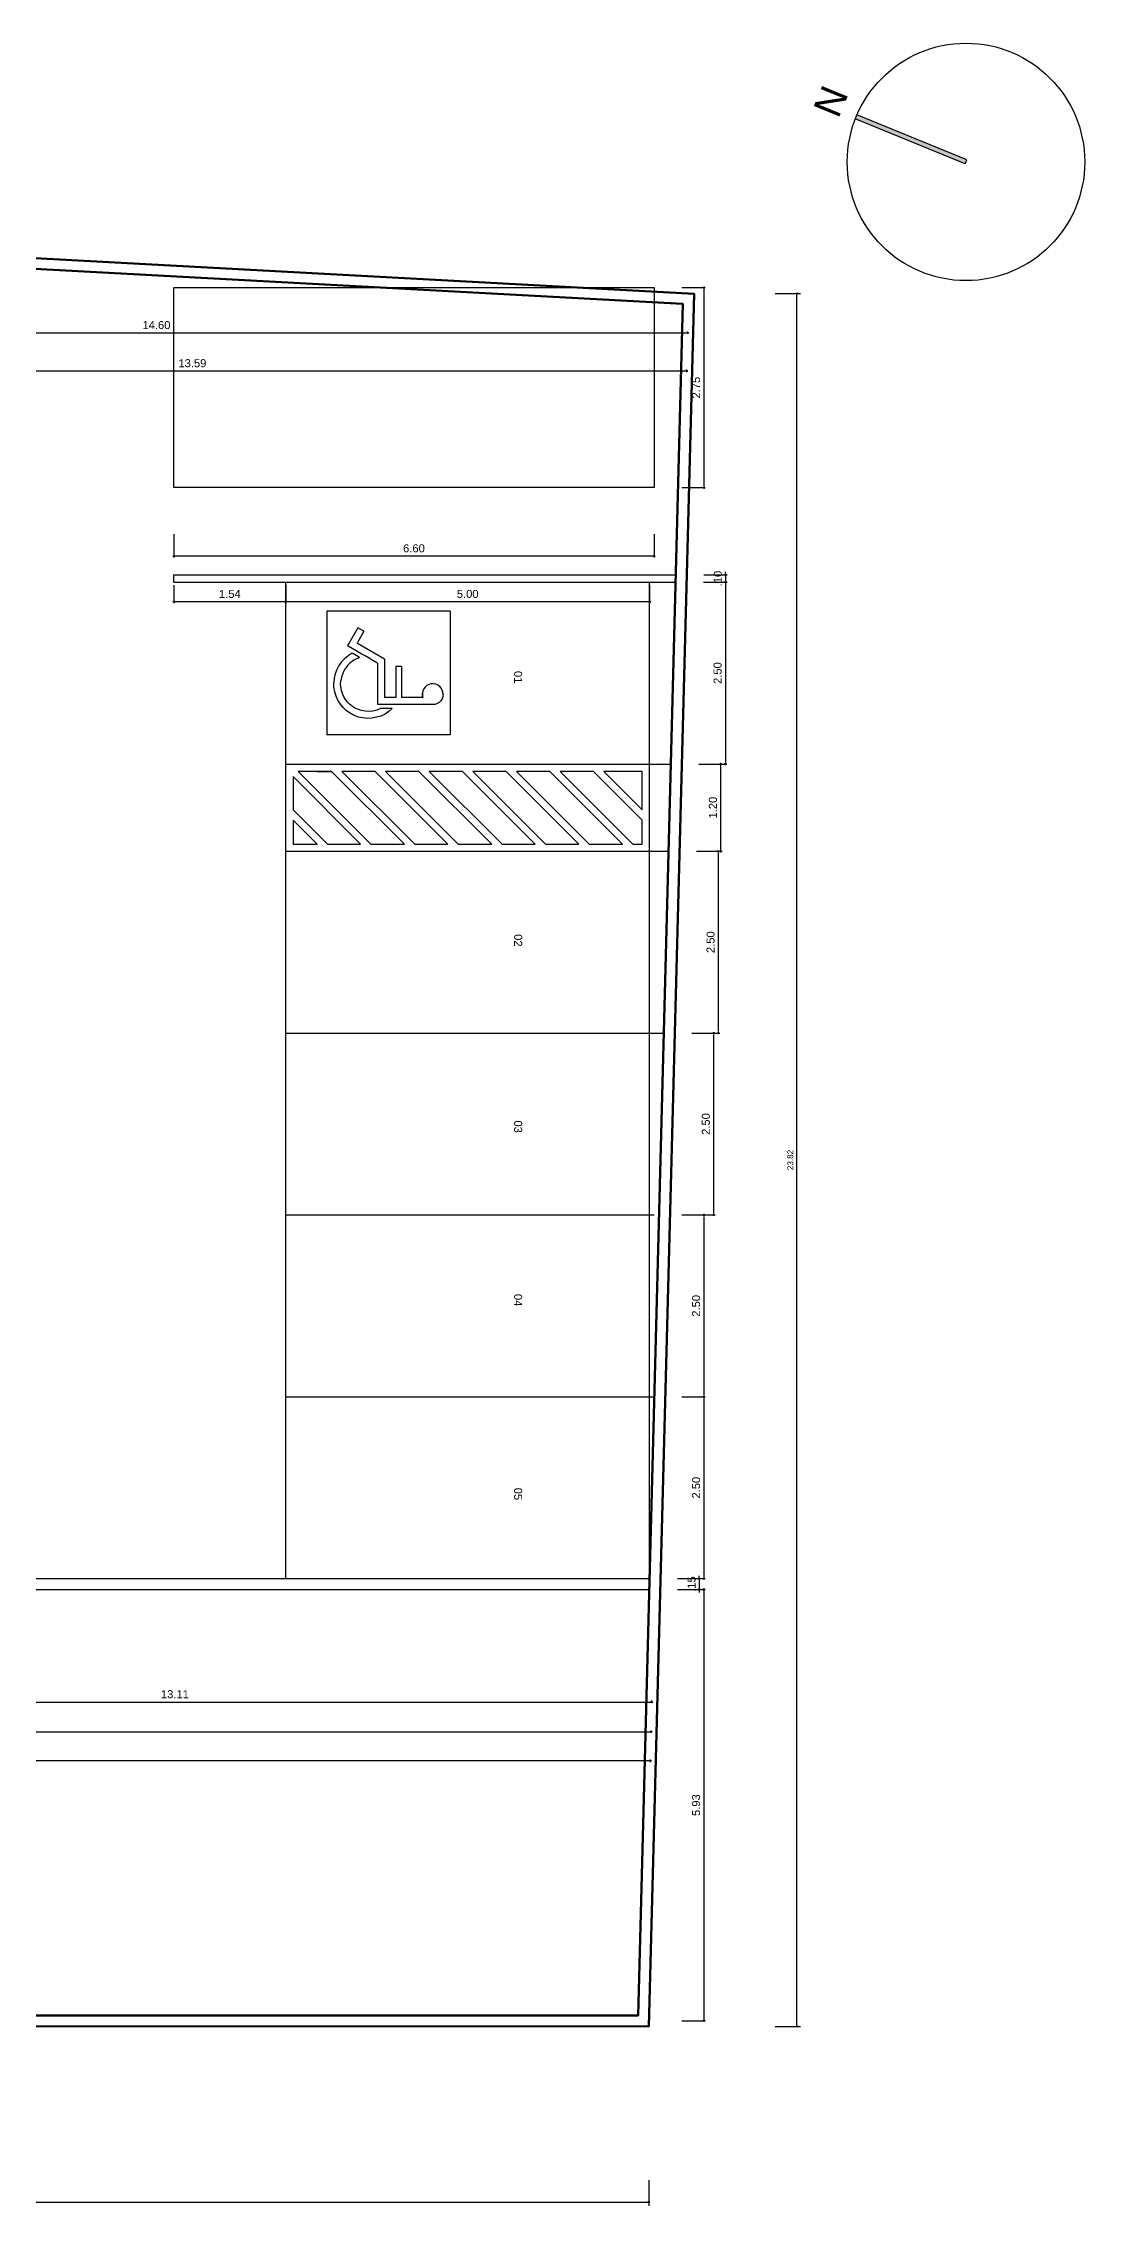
# Model space of a CAD drawing. Header units: millimetres. Extents: x 2125 to 3408, y 1171 to 1686.
# Drawn here: x 2465.96 to 2480.27, y 1468.27 to 1498 of the extents above; entities that cross this region are included whole.
import ezdxf

# ---------------------------------------------------------------- set-up
doc = ezdxf.new("R2010")
doc.units = ezdxf.units.MM
for name, color, linetype in [('at_Entity', 7, 'Continuous'), ('cotas', 7, 'Continuous'), ('LAYOUT', 7, 'Continuous'), ('PAREDE', 4, 'Continuous'), ('Paredes_Muro', 2, 'Continuous'), ('TEXTO01', 7, 'Continuous')]:
    doc.layers.add(name, color=color, linetype=linetype)
doc.styles.add('ROMANS', font='arial.ttf')
doc.styles.add('TEXTO1', font='swissko.ttf', dxfattribs={"width": 0.6, "height": 0.1})
doc.dimstyles.new('ESCALA 50', dxfattribs={"dimtxt": 0.08, "dimasz": 0.02, "dimexe": 0.05, "dimexo": 0.05, "dimgap": 0.05, "dimtad": 1, "dimlfac": -10, "dimzin": 1, "dimdsep": 46, "dimtxsty": 'ROMANS', "dimblk1": 'PPC', "dimblk2": 'PPC', "dimsah": 1, "dimcen": 0.02, "dimclrd": 7, "dimclre": 7, "dimclrt": 3, "dimadec": 0, "dimazin": 0, "dimtfac": 1, "dimtix": 1, "dimtmove": 1, "dimatfit": 3, "dimldrblk": 'PPC', "dimfxl": 0, "dimtolj": 1, "dimtzin": 12, "dimarcsym": 0})
doc.dimstyles.new('ESCALA75', dxfattribs={"dimtxt": 0.11, "dimasz": 0.02, "dimexe": 0.02, "dimexo": 0.04, "dimgap": 0.05, "dimtad": 1, "dimzin": 4, "dimdsep": 46, "dimtxsty": 'ROMANS', "dimblk1": 'PPC', "dimblk2": 'PPC', "dimsah": 1, "dimcen": 0.02, "dimclrd": 7, "dimclre": 7, "dimclrt": 3, "dimazin": 1, "dimtfac": 1, "dimtix": 1, "dimtmove": 0, "dimatfit": 3, "dimldrblk": 'PPC', "dimfxl": 0, "dimtolj": 1, "dimtzin": 12, "dimarcsym": 0})

# ---------------------------------------------------------------- blocks, each defined once
blk = doc.blocks.new('new block21')
at = {"layer": 'at_Entity', "color": 150, "true_color": 0x007fff}
for p, q in [((0, 0), (0, -0.099)), ((0, 0), (1.701, 0)), ((1.701, 0), (1.701, -0.099)), ((1.701, 0), (1.701, -0.099)), ((0, -0.099), (0, -0.102)), ((0, -0.102), (0, -0.11)), ((0, -0.11), (0, -0.125)), ((0, -0.125), (0, -0.146)), ((0, -0.146), (0, -0.171)), ((0, -0.171), (0, -0.201)), ((0, -0.201), (0, -0.233)), ((0, -0.233), (0, -0.262)), ((0, -0.262), (0, -0.294)), ((0, -0.294), (0, -0.322)), ((1.003, -0.201), (0.999, -0.233)), ((1.003, -0.201), (0.999, -0.233)), ((0.999, -0.233), (0.999, -0.262)), ((0.999, -0.233), (0.999, -0.262)), ((0.999, -0.262), (1.007, -0.294)), ((0.999, -0.262), (1.007, -0.294)), ((1.016, -0.171), (1.003, -0.201)), ((1.016, -0.171), (1.003, -0.201)), ((1.007, -0.294), (1.022, -0.322)), ((1.007, -0.294), (1.022, -0.322)), ((1.033, -0.146), (1.016, -0.171)), ((1.033, -0.146), (1.016, -0.171)), ((1.056, -0.125), (1.033, -0.146)), ((1.056, -0.125), (1.033, -0.146)), ((1.083, -0.11), (1.056, -0.125)), ((1.083, -0.11), (1.056, -0.125)), ((1.113, -0.102), (1.083, -0.11)), ((1.113, -0.102), (1.083, -0.11)), ((1.145, -0.099), (1.113, -0.102)), ((1.145, -0.099), (1.113, -0.102)), ((1.145, -0.099), (1.162, -0.102)), ((1.162, -0.102), (1.177, -0.104)), ((1.177, -0.104), (1.204, -0.114)), ((1.204, -0.114), (1.232, -0.131)), ((1.232, -0.131), (1.253, -0.154)), ((1.253, -0.154), (1.27, -0.18)), ((1.27, -0.18), (1.28, -0.209)), ((1.28, -0.209), (1.282, -0.241)), ((1.282, -0.241), (1.282, -0.798)), ((1.701, -0.099), (1.701, -0.102)), ((1.701, -0.099), (1.701, -0.102)), ((1.701, -0.102), (1.701, -0.104)), ((1.701, -0.102), (1.701, -0.104)), ((1.701, -0.104), (1.701, -0.114)), ((1.701, -0.104), (1.701, -0.114)), ((1.701, -0.114), (1.701, -0.131)), ((1.701, -0.114), (1.701, -0.131)), ((1.701, -0.131), (1.701, -0.154)), ((1.701, -0.131), (1.701, -0.154)), ((1.701, -0.154), (1.701, -0.18)), ((1.701, -0.154), (1.701, -0.18)), ((1.701, -0.18), (1.701, -0.209)), ((1.701, -0.18), (1.701, -0.209)), ((1.701, -0.209), (1.701, -0.241)), ((1.701, -0.209), (1.701, -0.241)), ((1.701, -0.241), (1.701, -0.798)), ((1.701, -0.241), (1.701, -0.798)), ((0, -0.322), (0, -0.345)), ((0, -0.345), (0, -0.364)), ((0, -0.364), (0, -0.377)), ((0, -0.377), (0, -0.383)), ((0, -0.383), (0, -0.671)), ((1.022, -0.322), (1.043, -0.345)), ((1.022, -0.322), (1.043, -0.345)), ((1.043, -0.345), (1.067, -0.364)), ((1.043, -0.345), (1.067, -0.364)), ((1.067, -0.364), (1.096, -0.377)), ((1.067, -0.364), (1.096, -0.377)), ((1.096, -0.377), (1.126, -0.383)), ((1.096, -0.377), (1.126, -0.383)), ((1.126, -0.383), (1.157, -0.383)), ((1.187, -0.383), (1.126, -0.383)), ((1.183, -0.377), (1.157, -0.383)), ((1.157, -0.383), (1.187, -0.383)), ((1.157, -0.383), (1.187, -0.383)), ((1.157, -0.383), (1.187, -0.383)), ((1.187, -0.383), (1.157, -0.383)), ((1.187, -0.383), (1.157, -0.383)), ((1.187, -0.375), (1.183, -0.377)), ((1.183, -0.377), (1.187, -0.377)), ((1.187, -0.383), (1.183, -0.377)), ((1.187, -0.383), (1.183, -0.377)), ((1.183, -0.377), (1.187, -0.377)), ((1.187, -0.377), (1.187, -0.375)), ((1.187, -0.377), (1.187, -0.375)), ((1.187, -0.377), (1.187, -0.383)), ((1.187, -0.377), (1.187, -0.383)), ((1.187, -0.383), (1.187, -0.671)), ((1.187, -0.383), (1.187, -0.671)), ((0, -0.671), (0, -0.747)), ((0, -0.747), (0, -0.906)), ((0.76, -0.671), (1.187, -0.671)), ((0.76, -0.671), (0.76, -0.747)), ((0.76, -0.671), (0.76, -0.747)), ((0.76, -0.747), (1.187, -0.747)), ((1.187, -0.747), (1.187, -0.906)), ((1.187, -0.747), (1.187, -0.906)), ((1.282, -0.798), (1.282, -0.844)), ((1.282, -0.844), (1.282, -0.961)), ((1.339, -0.798), (1.38, -0.844)), ((1.339, -0.798), (1.339, -0.844)), ((1.339, -0.798), (1.339, -0.844)), ((1.339, -0.844), (1.339, -0.961)), ((1.339, -0.844), (1.339, -0.961)), ((1.38, -0.844), (1.414, -0.897)), ((1.701, -0.798), (1.701, -0.844)), ((1.701, -0.798), (1.701, -0.844)), ((1.701, -0.844), (1.701, -0.897)), ((1.701, -0.844), (1.701, -0.897)), ((0, -0.906), (0, -1.187)), ((0, -1.187), (0, -1.27)), ((0.275, -1.187), (0.229, -1.27)), ((0.275, -1.187), (0.229, -1.27)), ((0.275, -1.187), (0.43, -1.276)), ((0.495, -1.187), (0.444, -1.276)), ((0.495, -1.187), (0.444, -1.276)), ((0.658, -0.906), (0.495, -1.187)), ((0.658, -0.906), (0.495, -1.187)), ((0.614, -1.172), (0.584, -1.225)), ((0.645, -1.117), (0.614, -1.172)), ((0.677, -1.064), (0.645, -1.117)), ((0.658, -0.906), (1.187, -0.906)), ((0.707, -1.011), (0.677, -1.064)), ((0.713, -1.001), (0.707, -1.011)), ((0.713, -1.001), (1.282, -1.001)), ((1.282, -0.961), (1.282, -1.001)), ((1.339, -0.961), (1.356, -1.001)), ((1.339, -0.961), (1.356, -1.001)), ((1.356, -1.001), (1.361, -1.011)), ((1.356, -1.001), (1.361, -1.011)), ((1.361, -1.011), (1.373, -1.064)), ((1.361, -1.011), (1.373, -1.064)), ((1.375, -1.172), (1.365, -1.225)), ((1.375, -1.172), (1.365, -1.225)), ((1.373, -1.064), (1.378, -1.117)), ((1.373, -1.064), (1.378, -1.117)), ((1.378, -1.117), (1.375, -1.172)), ((1.378, -1.117), (1.375, -1.172)), ((1.414, -0.897), (1.441, -0.954)), ((1.441, -0.954), (1.458, -1.014)), ((1.458, -1.014), (1.471, -1.075)), ((1.473, -1.138), (1.466, -1.2)), ((1.471, -1.075), (1.473, -1.138)), ((1.701, -0.897), (1.701, -0.954)), ((1.701, -0.897), (1.701, -0.954)), ((1.701, -0.954), (1.701, -1.014)), ((1.701, -0.954), (1.701, -1.014)), ((1.701, -1.014), (1.701, -1.075)), ((1.701, -1.014), (1.701, -1.075)), ((1.701, -1.075), (1.701, -1.138)), ((1.701, -1.075), (1.701, -1.138)), ((1.701, -1.138), (1.701, -1.2)), ((1.701, -1.138), (1.701, -1.2)), ((0, -1.27), (0, -1.411)), ((0, -1.411), (0, -1.45)), ((0, -1.45), (0, -1.494)), ((0.229, -1.27), (0.476, -1.411)), ((0.229, -1.27), (0.476, -1.411)), ((0.44, -1.282), (0.43, -1.276)), ((0.44, -1.282), (0.43, -1.276)), ((0.444, -1.276), (0.44, -1.282)), ((0.48, -1.403), (0.476, -1.411)), ((0.512, -1.348), (0.48, -1.403)), ((0.563, -1.261), (0.512, -1.348)), ((0.571, -1.246), (0.563, -1.261)), ((0.584, -1.225), (0.571, -1.246)), ((0.628, -1.261), (0.578, -1.348)), ((0.628, -1.261), (0.578, -1.348)), ((0.578, -1.348), (0.612, -1.403)), ((0.578, -1.348), (0.612, -1.403)), ((0.612, -1.403), (0.62, -1.411)), ((0.612, -1.403), (0.62, -1.411)), ((0.62, -1.411), (0.65, -1.45)), ((0.62, -1.411), (0.65, -1.45)), ((0.637, -1.246), (0.628, -1.261)), ((0.637, -1.246), (0.628, -1.261)), ((0.637, -1.246), (0.643, -1.261)), ((0.643, -1.261), (0.65, -1.276)), ((0.65, -1.276), (0.658, -1.297)), ((0.65, -1.45), (0.696, -1.494)), ((0.65, -1.45), (0.696, -1.494)), ((0.658, -1.297), (0.673, -1.325)), ((0.673, -1.325), (0.686, -1.344)), ((0.686, -1.344), (0.705, -1.367)), ((0.705, -1.367), (0.719, -1.384)), ((0.719, -1.384), (0.743, -1.407)), ((0.743, -1.407), (0.758, -1.422)), ((0.758, -1.422), (0.785, -1.441)), ((0.785, -1.441), (0.802, -1.454)), ((0.802, -1.454), (0.832, -1.469)), ((0.832, -1.469), (0.851, -1.477)), ((0.851, -1.477), (0.882, -1.488)), ((1.143, -1.477), (1.115, -1.488)), ((1.143, -1.477), (1.115, -1.488)), ((1.166, -1.469), (1.143, -1.477)), ((1.166, -1.469), (1.143, -1.477)), ((1.191, -1.454), (1.166, -1.469)), ((1.191, -1.454), (1.166, -1.469)), ((1.213, -1.441), (1.191, -1.454)), ((1.213, -1.441), (1.191, -1.454)), ((1.236, -1.422), (1.213, -1.441)), ((1.236, -1.422), (1.213, -1.441)), ((1.255, -1.407), (1.236, -1.422)), ((1.255, -1.407), (1.236, -1.422)), ((1.276, -1.384), (1.255, -1.407)), ((1.276, -1.384), (1.255, -1.407)), ((1.291, -1.367), (1.276, -1.384)), ((1.291, -1.367), (1.276, -1.384)), ((1.325, -1.471), (1.276, -1.511)), ((1.31, -1.344), (1.291, -1.367)), ((1.31, -1.344), (1.291, -1.367)), ((1.323, -1.325), (1.31, -1.344)), ((1.323, -1.325), (1.31, -1.344)), ((1.337, -1.297), (1.323, -1.325)), ((1.337, -1.297), (1.323, -1.325)), ((1.367, -1.426), (1.325, -1.471)), ((1.348, -1.276), (1.337, -1.297)), ((1.348, -1.276), (1.337, -1.297)), ((1.352, -1.261), (1.348, -1.276)), ((1.352, -1.261), (1.348, -1.276)), ((1.356, -1.246), (1.352, -1.261)), ((1.356, -1.246), (1.352, -1.261)), ((1.365, -1.225), (1.356, -1.246)), ((1.365, -1.225), (1.356, -1.246)), ((1.403, -1.375), (1.367, -1.426)), ((1.433, -1.32), (1.403, -1.375)), ((1.454, -1.261), (1.433, -1.32)), ((1.466, -1.2), (1.454, -1.261)), ((1.701, -1.2), (1.701, -1.261)), ((1.701, -1.2), (1.701, -1.261)), ((1.701, -1.261), (1.701, -1.32)), ((1.701, -1.261), (1.701, -1.32)), ((1.701, -1.32), (1.701, -1.375)), ((1.701, -1.32), (1.701, -1.375)), ((1.701, -1.375), (1.701, -1.426)), ((1.701, -1.375), (1.701, -1.426)), ((1.701, -1.426), (1.701, -1.471)), ((1.701, -1.426), (1.701, -1.471)), ((1.701, -1.471), (1.701, -1.511)), ((1.701, -1.471), (1.701, -1.511)), ((0, -1.494), (0, -1.53)), ((0, -1.53), (0, -1.56)), ((0, -1.56), (0, -1.581)), ((0, -1.581), (0, -1.596)), ((0, -1.596), (0, -1.602)), ((0, -1.602), (0, -1.699)), ((0, -1.699), (1.701, -1.699)), ((0.696, -1.494), (0.747, -1.53)), ((0.696, -1.494), (0.747, -1.53)), ((0.747, -1.53), (0.802, -1.56)), ((0.747, -1.53), (0.802, -1.56)), ((0.802, -1.56), (0.859, -1.581)), ((0.802, -1.56), (0.859, -1.581)), ((0.859, -1.581), (0.92, -1.596)), ((0.859, -1.581), (0.92, -1.596)), ((0.882, -1.488), (0.901, -1.494)), ((0.901, -1.494), (0.937, -1.5)), ((0.92, -1.596), (0.982, -1.602)), ((0.92, -1.596), (0.982, -1.602)), ((0.937, -1.5), (0.954, -1.505)), ((1.009, -1.507), (0.954, -1.505)), ((1.009, -1.507), (0.954, -1.505)), ((1.045, -1.6), (0.982, -1.602)), ((1.031, -1.505), (1.009, -1.507)), ((1.062, -1.5), (1.031, -1.505)), ((1.107, -1.589), (1.045, -1.6)), ((1.09, -1.494), (1.062, -1.5)), ((1.09, -1.494), (1.062, -1.5)), ((1.115, -1.488), (1.09, -1.494)), ((1.115, -1.488), (1.09, -1.494)), ((1.166, -1.57), (1.107, -1.589)), ((1.223, -1.545), (1.166, -1.57)), ((1.276, -1.511), (1.223, -1.545)), ((1.701, -1.511), (1.701, -1.545)), ((1.701, -1.511), (1.701, -1.545)), ((1.701, -1.545), (1.701, -1.57)), ((1.701, -1.545), (1.701, -1.57)), ((1.701, -1.57), (1.701, -1.589)), ((1.701, -1.57), (1.701, -1.589)), ((1.701, -1.589), (1.701, -1.6)), ((1.701, -1.589), (1.701, -1.6)), ((1.701, -1.6), (1.701, -1.602)), ((1.701, -1.6), (1.701, -1.602)), ((1.701, -1.602), (1.701, -1.699)), ((1.701, -1.602), (1.701, -1.699))]:
    blk.add_line(p, q, dxfattribs=at)
blk = doc.blocks.new('new block22')
at = {"layer": 'at_Entity', "color": 0}
for p, q in [((0, -0.929), (0.929, 0)), ((0.47, 0), (0, -0.472)), ((0, -0.33), (0.33, 0)), ((0.33, 0), (0, 0)), ((0, 0), (0, -0.33)), ((0.929, 0), (0.47, 0)), ((0.999, -0.072), (0, -1.071)), ((0.999, -0.529), (0.999, -0.072)), ((0, -0.472), (0, -0.929)), ((0, -1.53), (0.999, -0.529)), ((0.999, -0.671), (0, -1.672)), ((0.999, -1.13), (0.999, -0.671)), ((0, -1.071), (0, -1.53)), ((0, -2.129), (0.999, -1.13)), ((0.999, -1.272), (0, -2.271)), ((0.999, -1.729), (0.999, -1.272)), ((0, -1.672), (0, -2.129)), ((0, -2.73), (0.999, -1.729)), ((0.999, -1.871), (0, -2.872)), ((0.999, -2.33), (0.999, -1.871)), ((0, -2.271), (0, -2.73)), ((0, -3.329), (0.999, -2.33)), ((0.999, -2.472), (0, -3.47)), ((0.999, -2.929), (0.999, -2.472)), ((0, -2.872), (0, -3.329)), ((0, -3.93), (0.999, -2.929)), ((0.999, -3.07), (0, -4.071)), ((0.999, -3.53), (0.999, -3.07)), ((0, -3.47), (0, -3.93)), ((0, -4.528), (0.999, -3.53)), ((0.999, -3.671), (0, -4.67)), ((0.999, -4.128), (0.999, -3.671)), ((0, -4.071), (0, -4.528)), ((0.33, -4.799), (0.999, -4.128)), ((0.999, -4.27), (0.47, -4.799)), ((0.999, -4.799), (0.999, -4.27)), ((0, -4.67), (0, -4.799)), ((0, -4.799), (0.33, -4.799)), ((0.47, -4.799), (0.999, -4.799))]:
    blk.add_line(p, q, dxfattribs=at)
at = {"layer": 'at_Entity', "color": 2}
for p, q in [((0.999, -0.33), (0.999, -0.529)), ((0.999, -0.33), (0.999, -0.529)), ((0.258, -1.272), (0, -1.53)), ((0.258, -1.272), (0, -1.53))]:
    blk.add_line(p, q, dxfattribs=at)
blk = doc.blocks.new('PPC')
at = {"color": 2}
blk.add_circle((0, 0), 0.5, dxfattribs=at)
blk = doc.blocks.new('*D314')
at = {"layer": 'DEFPOINTS', "color": 0, "transparency": 16777216}
for p in [(2474.353, 1494.641), (2474.353, 1491.891), (2475.037, 1491.891)]:
    blk.add_point(p, dxfattribs=at)
at = {"layer": 'PAREDE', "color": 7, "lineweight": -2, "transparency": 16777216}
for p, q in [((2474.737, 1494.641), (2475.057, 1494.641)), ((2475.037, 1494.621), (2475.037, 1491.911)), ((2474.737, 1491.891), (2475.057, 1491.891))]:
    blk.add_line(p, q, dxfattribs=at)
at = {"layer": 'PAREDE', "color": 7, "lineweight": -2, "transparency": 16777216, "xscale": 0.02, "yscale": 0.02, "zscale": 0.02}
for p, rotation in [((2475.037, 1494.641), 90), ((2475.037, 1491.891), 270)]:
    blk.add_blockref('PPC', p, dxfattribs=dict(at, rotation=rotation))
at = {"layer": 'PAREDE', "color": 3, "transparency": 16777216, "insert": (2474.931, 1493.266), "char_height": 0.11, "attachment_point": 5, "rotation": 90, "style": 'ROMANS'}
blk.add_mtext('\\A1;2.75', dxfattribs=at)
blk = doc.blocks.new('*D315')
at = {"layer": 'DEFPOINTS', "color": 0, "transparency": 16777216}
for p in [(2474.649, 1490.591), (2474.652, 1490.691), (2475.336, 1490.591)]:
    blk.add_point(p, dxfattribs=at)
at = {"layer": 'PAREDE', "color": 7, "lineweight": -2, "transparency": 16777216}
for p, q in [((2475.036, 1490.691), (2475.356, 1490.691)), ((2475.036, 1490.591), (2475.356, 1490.591)), ((2475.336, 1490.711), (2475.336, 1490.731)), ((2475.336, 1490.691), (2475.336, 1490.591)), ((2475.336, 1490.571), (2475.336, 1490.551))]:
    blk.add_line(p, q, dxfattribs=at)
at = {"layer": 'PAREDE', "color": 7, "lineweight": -2, "transparency": 16777216, "xscale": 0.02, "yscale": 0.02, "zscale": 0.02}
for p, rotation in [((2475.336, 1490.691), 270), ((2475.336, 1490.591), 90)]:
    blk.add_blockref('PPC', p, dxfattribs=dict(at, rotation=rotation))
at = {"layer": 'PAREDE', "color": 3, "transparency": 16777216, "insert": (2475.23, 1490.641), "char_height": 0.11, "attachment_point": 5, "rotation": 90, "style": 'ROMANS'}
blk.add_mtext('\\A1;.10', dxfattribs=at)
blk = doc.blocks.new('*D316')
at = {"layer": 'DEFPOINTS', "color": 0, "transparency": 16777216}
for p in [(2474.649, 1490.591), (2474.584, 1488.091), (2475.333, 1488.091)]:
    blk.add_point(p, dxfattribs=at)
at = {"layer": 'PAREDE', "color": 7, "lineweight": -2, "transparency": 16777216}
for p, q in [((2475.033, 1490.591), (2475.353, 1490.591)), ((2475.333, 1490.571), (2475.333, 1488.111)), ((2475.033, 1488.091), (2475.353, 1488.091))]:
    blk.add_line(p, q, dxfattribs=at)
at = {"layer": 'PAREDE', "color": 7, "lineweight": -2, "transparency": 16777216, "xscale": 0.02, "yscale": 0.02, "zscale": 0.02}
for p, rotation in [((2475.333, 1490.591), 90), ((2475.333, 1488.091), 270)]:
    blk.add_blockref('PPC', p, dxfattribs=dict(at, rotation=rotation))
at = {"layer": 'PAREDE', "color": 3, "transparency": 16777216, "insert": (2475.227, 1489.341), "char_height": 0.11, "attachment_point": 5, "rotation": 90, "style": 'ROMANS'}
blk.add_mtext('\\A1;2.50', dxfattribs=at)
blk = doc.blocks.new('*D317')
at = {"layer": 'DEFPOINTS', "color": 0, "transparency": 16777216}
for p in [(2474.584, 1488.091), (2474.553, 1486.891), (2475.268, 1486.891)]:
    blk.add_point(p, dxfattribs=at)
at = {"layer": 'PAREDE', "color": 7, "lineweight": -2, "transparency": 16777216}
for p, q in [((2474.968, 1488.091), (2475.288, 1488.091)), ((2475.268, 1488.071), (2475.268, 1486.911)), ((2474.968, 1486.891), (2475.288, 1486.891))]:
    blk.add_line(p, q, dxfattribs=at)
at = {"layer": 'PAREDE', "color": 7, "lineweight": -2, "transparency": 16777216, "xscale": 0.02, "yscale": 0.02, "zscale": 0.02}
for p, rotation in [((2475.268, 1488.091), 90), ((2475.268, 1486.891), 270)]:
    blk.add_blockref('PPC', p, dxfattribs=dict(at, rotation=rotation))
at = {"layer": 'PAREDE', "color": 3, "transparency": 16777216, "insert": (2475.162, 1487.491), "char_height": 0.11, "attachment_point": 5, "rotation": 90, "style": 'ROMANS'}
blk.add_mtext('\\A1;1.20', dxfattribs=at)
blk = doc.blocks.new('*D318')
at = {"layer": 'DEFPOINTS', "color": 0, "transparency": 16777216}
for p in [(2474.553, 1486.891), (2474.487, 1484.391), (2475.236, 1484.391)]:
    blk.add_point(p, dxfattribs=at)
at = {"layer": 'PAREDE', "color": 7, "lineweight": -2, "transparency": 16777216}
for p, q in [((2474.936, 1486.891), (2475.256, 1486.891)), ((2475.236, 1486.871), (2475.236, 1484.411)), ((2474.936, 1484.391), (2475.256, 1484.391))]:
    blk.add_line(p, q, dxfattribs=at)
at = {"layer": 'PAREDE', "color": 7, "lineweight": -2, "transparency": 16777216, "xscale": 0.02, "yscale": 0.02, "zscale": 0.02}
for p, rotation in [((2475.236, 1486.891), 90), ((2475.236, 1484.391), 270)]:
    blk.add_blockref('PPC', p, dxfattribs=dict(at, rotation=rotation))
at = {"layer": 'PAREDE', "color": 3, "transparency": 16777216, "insert": (2475.13, 1485.641), "char_height": 0.11, "attachment_point": 5, "rotation": 90, "style": 'ROMANS'}
blk.add_mtext('\\A1;2.50', dxfattribs=at)
blk = doc.blocks.new('*D319')
at = {"layer": 'DEFPOINTS', "color": 0, "transparency": 16777216}
for p in [(2474.487, 1484.391), (2474.353, 1481.891), (2475.171, 1481.891)]:
    blk.add_point(p, dxfattribs=at)
at = {"layer": 'PAREDE', "color": 7, "lineweight": -2, "transparency": 16777216}
for p, q in [((2474.871, 1484.391), (2475.191, 1484.391)), ((2475.171, 1484.371), (2475.171, 1481.911)), ((2474.871, 1481.891), (2475.191, 1481.891))]:
    blk.add_line(p, q, dxfattribs=at)
at = {"layer": 'PAREDE', "color": 7, "lineweight": -2, "transparency": 16777216, "xscale": 0.02, "yscale": 0.02, "zscale": 0.02}
for p, rotation in [((2475.171, 1484.391), 90), ((2475.171, 1481.891), 270)]:
    blk.add_blockref('PPC', p, dxfattribs=dict(at, rotation=rotation))
at = {"layer": 'PAREDE', "color": 3, "transparency": 16777216, "insert": (2475.065, 1483.141), "char_height": 0.11, "attachment_point": 5, "rotation": 90, "style": 'ROMANS'}
blk.add_mtext('\\A1;2.50', dxfattribs=at)
blk = doc.blocks.new('*D320')
at = {"layer": 'DEFPOINTS', "color": 0, "transparency": 16777216}
for p in [(2474.353, 1481.891), (2474.353, 1479.391), (2475.037, 1479.391)]:
    blk.add_point(p, dxfattribs=at)
at = {"layer": 'PAREDE', "color": 7, "lineweight": -2, "transparency": 16777216}
for p, q in [((2474.737, 1481.891), (2475.057, 1481.891)), ((2475.037, 1481.871), (2475.037, 1479.411)), ((2474.737, 1479.391), (2475.057, 1479.391))]:
    blk.add_line(p, q, dxfattribs=at)
at = {"layer": 'PAREDE', "color": 7, "lineweight": -2, "transparency": 16777216, "xscale": 0.02, "yscale": 0.02, "zscale": 0.02}
for p, rotation in [((2475.037, 1481.891), 90), ((2475.037, 1479.391), 270)]:
    blk.add_blockref('PPC', p, dxfattribs=dict(at, rotation=rotation))
at = {"layer": 'PAREDE', "color": 3, "transparency": 16777216, "insert": (2474.931, 1480.641), "char_height": 0.11, "attachment_point": 5, "rotation": 90, "style": 'ROMANS'}
blk.add_mtext('\\A1;2.50', dxfattribs=at)
blk = doc.blocks.new('*D321')
at = {"layer": 'cotas', "color": 7, "lineweight": -2, "transparency": 16777216}
for p, q in [((2474.737, 1479.391), (2475.057, 1479.391)), ((2475.037, 1479.371), (2475.037, 1476.911)), ((2474.737, 1476.891), (2475.057, 1476.891))]:
    blk.add_line(p, q, dxfattribs=at)
at = {"layer": 'DEFPOINTS', "color": 0, "transparency": 16777216}
for p in [(2474.353, 1479.391), (2474.291, 1476.891), (2475.037, 1476.891)]:
    blk.add_point(p, dxfattribs=at)
at = {"layer": 'cotas', "color": 7, "lineweight": -2, "transparency": 16777216, "xscale": 0.02, "yscale": 0.02, "zscale": 0.02}
for p, rotation in [((2475.037, 1479.391), 90), ((2475.037, 1476.891), 270)]:
    blk.add_blockref('PPC', p, dxfattribs=dict(at, rotation=rotation))
at = {"layer": 'cotas', "color": 3, "transparency": 16777216, "insert": (2474.931, 1478.141), "char_height": 0.11, "attachment_point": 5, "rotation": 90, "style": 'ROMANS'}
blk.add_mtext('\\A1;2.50', dxfattribs=at)
blk = doc.blocks.new('*D322')
at = {"layer": 'cotas', "color": 7, "lineweight": -2, "transparency": 16777216}
for p, q in [((2474.675, 1476.891), (2474.995, 1476.891)), ((2474.975, 1476.911), (2474.975, 1476.931)), ((2474.975, 1476.891), (2474.975, 1476.741)), ((2474.675, 1476.741), (2474.995, 1476.741)), ((2474.975, 1476.721), (2474.975, 1476.701))]:
    blk.add_line(p, q, dxfattribs=at)
at = {"layer": 'DEFPOINTS', "color": 0, "transparency": 16777216}
for p in [(2474.291, 1476.891), (2474.287, 1476.741), (2474.975, 1476.741)]:
    blk.add_point(p, dxfattribs=at)
at = {"layer": 'cotas', "color": 7, "lineweight": -2, "transparency": 16777216, "xscale": 0.02, "yscale": 0.02, "zscale": 0.02}
for p, rotation in [((2474.975, 1476.891), 270), ((2474.975, 1476.741), 90)]:
    blk.add_blockref('PPC', p, dxfattribs=dict(at, rotation=rotation))
at = {"layer": 'cotas', "color": 3, "transparency": 16777216, "insert": (2474.869, 1476.816), "char_height": 0.11, "attachment_point": 5, "rotation": 90, "style": 'ROMANS'}
blk.add_mtext('\\A1;.15', dxfattribs=at)
blk = doc.blocks.new('*D323')
at = {"layer": 'cotas', "color": 7, "lineweight": -2, "transparency": 16777216}
for p, q in [((2474.737, 1476.741), (2475.057, 1476.741)), ((2475.037, 1476.721), (2475.037, 1470.831)), ((2474.737, 1470.811), (2475.057, 1470.811))]:
    blk.add_line(p, q, dxfattribs=at)
at = {"layer": 'DEFPOINTS', "color": 0, "transparency": 16777216}
for p in [(2474.287, 1476.741), (2474.353, 1470.811), (2475.037, 1470.811)]:
    blk.add_point(p, dxfattribs=at)
at = {"layer": 'cotas', "color": 7, "lineweight": -2, "transparency": 16777216, "xscale": 0.02, "yscale": 0.02, "zscale": 0.02}
for p, rotation in [((2475.037, 1476.741), 90), ((2475.037, 1470.811), 270)]:
    blk.add_blockref('PPC', p, dxfattribs=dict(at, rotation=rotation))
at = {"layer": 'cotas', "color": 3, "transparency": 16777216, "insert": (2474.931, 1473.776), "char_height": 0.11, "attachment_point": 5, "rotation": 90, "style": 'ROMANS'}
blk.add_mtext('\\A1;5.93', dxfattribs=at)
blk = doc.blocks.new('*D231')
at = {"layer": 'DEFPOINTS', "color": 0, "transparency": 16777216}
for p in [(2469.291, 1490.591), (2474.291, 1490.591), (2469.291, 1490.323)]:
    blk.add_point(p, dxfattribs=at)
at = {"layer": 'PAREDE', "color": 7, "lineweight": -2, "transparency": 16777216}
for p, q in [((2469.291, 1490.551), (2469.291, 1490.303)), ((2474.291, 1490.551), (2474.291, 1490.303)), ((2474.271, 1490.323), (2469.311, 1490.323))]:
    blk.add_line(p, q, dxfattribs=at)
at = {"layer": 'PAREDE', "color": 7, "lineweight": -2, "transparency": 16777216, "xscale": 0.02, "yscale": 0.02, "zscale": 0.02, "rotation": 180}
blk.add_blockref('PPC', (2469.291, 1490.323), dxfattribs=at)
at = {"layer": 'PAREDE', "color": 7, "lineweight": -2, "transparency": 16777216, "xscale": 0.02, "yscale": 0.02, "zscale": 0.02}
blk.add_blockref('PPC', (2474.291, 1490.323), dxfattribs=at)
at = {"layer": 'PAREDE', "color": 3, "transparency": 16777216, "insert": (2471.791, 1490.429), "char_height": 0.11, "attachment_point": 5, "style": 'ROMANS'}
blk.add_mtext('\\A1;5.00', dxfattribs=at)
blk = doc.blocks.new('*D324')
at = {"layer": 'DEFPOINTS', "color": 0, "transparency": 16777216}
for p in [(2467.753, 1491.891), (2474.353, 1491.891), (2467.753, 1490.95)]:
    blk.add_point(p, dxfattribs=at)
at = {"layer": 'PAREDE', "color": 7, "lineweight": -2, "transparency": 16777216}
for p, q in [((2467.753, 1491.25), (2467.753, 1490.93)), ((2474.353, 1491.25), (2474.353, 1490.93)), ((2474.333, 1490.95), (2467.773, 1490.95))]:
    blk.add_line(p, q, dxfattribs=at)
at = {"layer": 'PAREDE', "color": 7, "lineweight": -2, "transparency": 16777216, "xscale": 0.02, "yscale": 0.02, "zscale": 0.02, "rotation": 180}
blk.add_blockref('PPC', (2467.753, 1490.95), dxfattribs=at)
at = {"layer": 'PAREDE', "color": 7, "lineweight": -2, "transparency": 16777216, "xscale": 0.02, "yscale": 0.02, "zscale": 0.02}
blk.add_blockref('PPC', (2474.353, 1490.95), dxfattribs=at)
at = {"layer": 'PAREDE', "color": 3, "transparency": 16777216, "insert": (2471.053, 1491.056), "char_height": 0.11, "attachment_point": 5, "style": 'ROMANS'}
blk.add_mtext('\\A1;6.60', dxfattribs=at)
blk = doc.blocks.new('*D233')
at = {"layer": 'DEFPOINTS', "color": 0, "transparency": 16777216}
for p in [(2461.213, 1475.194), (2474.322, 1475.194), (2474.322, 1475.194)]:
    blk.add_point(p, dxfattribs=at)
at = {"layer": 'PAREDE', "color": 7, "lineweight": -2, "transparency": 16777216}
for p, q in [((2461.213, 1475.194), (2461.213, 1475.214)), ((2461.233, 1475.194), (2474.302, 1475.194)), ((2474.322, 1475.194), (2474.322, 1475.214))]:
    blk.add_line(p, q, dxfattribs=at)
at = {"layer": 'PAREDE', "color": 7, "lineweight": -2, "transparency": 16777216, "xscale": 0.02, "yscale": 0.02, "zscale": 0.02, "rotation": 180}
blk.add_blockref('PPC', (2461.213, 1475.194), dxfattribs=at)
at = {"layer": 'PAREDE', "color": 7, "lineweight": -2, "transparency": 16777216, "xscale": 0.02, "yscale": 0.02, "zscale": 0.02}
blk.add_blockref('PPC', (2474.322, 1475.194), dxfattribs=at)
at = {"layer": 'PAREDE', "color": 3, "transparency": 16777216, "insert": (2467.767, 1475.301), "char_height": 0.11, "attachment_point": 5, "style": 'ROMANS'}
blk.add_mtext('\\A1;13.11', dxfattribs=at)
blk = doc.blocks.new('*D234')
at = {"layer": 'DEFPOINTS', "color": 0, "transparency": 16777216}
for p in [(2448.413, 1474.784), (2474.311, 1474.783), (2474.311, 1474.783)]:
    blk.add_point(p, dxfattribs=at)
at = {"layer": 'PAREDE', "color": 7, "lineweight": -2, "transparency": 16777216}
for p, q in [((2448.413, 1474.783), (2448.413, 1474.763)), ((2448.433, 1474.783), (2474.291, 1474.783)), ((2474.311, 1474.783), (2474.311, 1474.803))]:
    blk.add_line(p, q, dxfattribs=at)
at = {"layer": 'PAREDE', "color": 7, "lineweight": -2, "transparency": 16777216, "xscale": 0.02, "yscale": 0.02, "zscale": 0.02, "rotation": 180}
blk.add_blockref('PPC', (2448.413, 1474.783), dxfattribs=at)
at = {"layer": 'PAREDE', "color": 7, "lineweight": -2, "transparency": 16777216, "xscale": 0.02, "yscale": 0.02, "zscale": 0.02}
blk.add_blockref('PPC', (2474.311, 1474.783), dxfattribs=at)
at = {"layer": 'PAREDE', "color": 3, "transparency": 16777216, "insert": (2461.362, 1474.889), "char_height": 0.11, "attachment_point": 5, "style": 'ROMANS'}
blk.add_mtext('\\A1;25.90', dxfattribs=at)
blk = doc.blocks.new('*D327')
at = {"layer": 'cotas', "color": 7, "lineweight": -2, "transparency": 16777216}
for p, q in [((2415.413, 1474.687), (2415.413, 1474.367)), ((2474.281, 1474.387), (2415.433, 1474.387)), ((2474.301, 1474.387), (2474.301, 1474.367))]:
    blk.add_line(p, q, dxfattribs=at)
at = {"layer": 'DEFPOINTS', "color": 0, "transparency": 16777216}
for p in [(2415.413, 1476.891), (2415.413, 1474.387), (2474.301, 1474.387)]:
    blk.add_point(p, dxfattribs=at)
at = {"layer": 'cotas', "color": 7, "lineweight": -2, "transparency": 16777216, "xscale": 0.02, "yscale": 0.02, "zscale": 0.02, "rotation": 180}
blk.add_blockref('PPC', (2415.413, 1474.387), dxfattribs=at)
at = {"layer": 'cotas', "color": 7, "lineweight": -2, "transparency": 16777216, "xscale": 0.02, "yscale": 0.02, "zscale": 0.02}
blk.add_blockref('PPC', (2474.301, 1474.387), dxfattribs=at)
at = {"layer": 'cotas', "color": 3, "transparency": 16777216, "insert": (2444.857, 1474.493), "char_height": 0.11, "attachment_point": 5, "style": 'ROMANS'}
blk.add_mtext('\\A1;58.89', dxfattribs=at)
blk = doc.blocks.new('*D235')
at = {"layer": 'DEFPOINTS', "color": 0, "transparency": 16777216}
for p in [(2461.213, 1493.495), (2474.8, 1493.495), (2474.8, 1493.494)]:
    blk.add_point(p, dxfattribs=at)
at = {"layer": 'PAREDE', "color": 7, "lineweight": -2, "transparency": 16777216}
for p, q in [((2461.213, 1493.495), (2461.213, 1493.515)), ((2461.233, 1493.495), (2474.78, 1493.495)), ((2474.8, 1493.495), (2474.8, 1493.515))]:
    blk.add_line(p, q, dxfattribs=at)
at = {"layer": 'PAREDE', "color": 7, "lineweight": -2, "transparency": 16777216, "xscale": 0.02, "yscale": 0.02, "zscale": 0.02, "rotation": 180}
blk.add_blockref('PPC', (2461.213, 1493.495), dxfattribs=at)
at = {"layer": 'PAREDE', "color": 7, "lineweight": -2, "transparency": 16777216, "xscale": 0.02, "yscale": 0.02, "zscale": 0.02}
blk.add_blockref('PPC', (2474.8, 1493.495), dxfattribs=at)
at = {"layer": 'PAREDE', "color": 3, "transparency": 16777216, "insert": (2468.007, 1493.601), "char_height": 0.11, "attachment_point": 5, "style": 'ROMANS'}
blk.add_mtext('\\A1;13.59', dxfattribs=at)
blk = doc.blocks.new('*D236')
at = {"layer": 'DEFPOINTS', "color": 0, "transparency": 16777216}
for p in [(2460.213, 1493.997), (2474.814, 1494.019), (2474.814, 1494)]:
    blk.add_point(p, dxfattribs=at)
at = {"layer": 'PAREDE', "color": 7, "lineweight": -2, "transparency": 16777216}
for p, q in [((2460.213, 1494.019), (2460.213, 1494.039)), ((2460.233, 1494.019), (2474.794, 1494.019)), ((2474.814, 1494.019), (2474.814, 1494.039))]:
    blk.add_line(p, q, dxfattribs=at)
at = {"layer": 'PAREDE', "color": 7, "lineweight": -2, "transparency": 16777216, "xscale": 0.02, "yscale": 0.02, "zscale": 0.02, "rotation": 180}
blk.add_blockref('PPC', (2460.213, 1494.019), dxfattribs=at)
at = {"layer": 'PAREDE', "color": 7, "lineweight": -2, "transparency": 16777216, "xscale": 0.02, "yscale": 0.02, "zscale": 0.02}
blk.add_blockref('PPC', (2474.814, 1494.019), dxfattribs=at)
at = {"layer": 'PAREDE', "color": 3, "transparency": 16777216, "insert": (2467.513, 1494.125), "char_height": 0.11, "attachment_point": 5, "style": 'ROMANS'}
blk.add_mtext('\\A1;14.60', dxfattribs=at)
blk = doc.blocks.new('*D345')
at = {"layer": 'cotas', "color": 7, "lineweight": -2, "transparency": 16777216}
for p, q in [((2467.753, 1490.551), (2467.753, 1490.303)), ((2469.291, 1490.551), (2469.291, 1490.303)), ((2469.271, 1490.323), (2467.773, 1490.323))]:
    blk.add_line(p, q, dxfattribs=at)
at = {"layer": 'DEFPOINTS', "color": 0, "transparency": 16777216}
for p in [(2467.753, 1490.591), (2469.291, 1490.591), (2467.753, 1490.323)]:
    blk.add_point(p, dxfattribs=at)
at = {"layer": 'cotas', "color": 7, "lineweight": -2, "transparency": 16777216, "xscale": 0.02, "yscale": 0.02, "zscale": 0.02, "rotation": 180}
blk.add_blockref('PPC', (2467.753, 1490.323), dxfattribs=at)
at = {"layer": 'cotas', "color": 7, "lineweight": -2, "transparency": 16777216, "xscale": 0.02, "yscale": 0.02, "zscale": 0.02}
blk.add_blockref('PPC', (2469.291, 1490.323), dxfattribs=at)
at = {"layer": 'cotas', "color": 3, "transparency": 16777216, "insert": (2468.522, 1490.429), "char_height": 0.11, "attachment_point": 5, "style": 'ROMANS'}
blk.add_mtext('\\A1;1.54', dxfattribs=at)
blk = doc.blocks.new('*D1002')
at = {"color": 7, "lineweight": -2, "transparency": 16777216}
for p, q in [((2413.838, 1468.618), (2413.838, 1468.268)), ((2474.28, 1468.618), (2474.28, 1468.268)), ((2413.858, 1468.318), (2474.26, 1468.318))]:
    blk.add_line(p, q, dxfattribs=at)
at = {"layer": 'DEFPOINTS', "color": 0, "transparency": 16777216}
for p in [(2413.838, 1470.736), (2474.28, 1470.734), (2474.28, 1468.318)]:
    blk.add_point(p, dxfattribs=at)
at = {"color": 7, "lineweight": -2, "transparency": 16777216, "xscale": 0.02, "yscale": 0.02, "zscale": 0.02, "rotation": 180}
blk.add_blockref('PPC', (2413.838, 1468.318), dxfattribs=at)
at = {"color": 7, "lineweight": -2, "transparency": 16777216, "xscale": 0.02, "yscale": 0.02, "zscale": 0.02}
blk.add_blockref('PPC', (2474.28, 1468.318), dxfattribs=at)
at = {"color": 3, "transparency": 16777216, "insert": (2444.059, 1468.409), "char_height": 0.08, "attachment_point": 5, "style": 'ROMANS'}
blk.add_mtext('\\A1;60.44', dxfattribs=at)
blk = doc.blocks.new('*D1003')
at = {"color": 7, "lineweight": -2, "transparency": 16777216}
for p, q in [((2476.017, 1494.558), (2476.367, 1494.558)), ((2476.317, 1470.754), (2476.317, 1494.538)), ((2476.017, 1470.734), (2476.367, 1470.734))]:
    blk.add_line(p, q, dxfattribs=at)
at = {"layer": 'DEFPOINTS', "color": 0, "transparency": 16777216}
for p in [(2474.903, 1494.558), (2476.317, 1494.558), (2474.28, 1470.734)]:
    blk.add_point(p, dxfattribs=at)
at = {"color": 7, "lineweight": -2, "transparency": 16777216, "xscale": 0.02, "yscale": 0.02, "zscale": 0.02}
for p, rotation in [((2476.317, 1494.558), 90), ((2476.317, 1470.734), 270)]:
    blk.add_blockref('PPC', p, dxfattribs=dict(at, rotation=rotation))
at = {"color": 3, "transparency": 16777216, "insert": (2476.226, 1482.646), "char_height": 0.08, "attachment_point": 5, "rotation": 90, "style": 'ROMANS'}
blk.add_mtext('\\A1;23.82', dxfattribs=at)

msp = doc.modelspace()

# ---------------------------------------------------------------- hatches: boundary and pattern name
at = {"layer": 'LAYOUT'}
h = msp.add_hatch(color=256, dxfattribs=at)
h.dxf.hatch_style = 1
h.paths.add_polyline_path([(2477.1423, 1497.0155, 0.0091913), (2477.1195, 1496.96), (2478.6294, 1496.341), (2478.6522, 1496.3965)])

# ---------------------------------------------------------------- linework, layer by layer
at = {"linetype": 'Continuous'}
for p, q in [((2469.291, 1488.0909), (2474.5839, 1488.0909)), ((2469.291, 1486.8909), (2474.5525, 1486.8909)), ((2469.291, 1484.3909), (2474.4872, 1484.3909)), ((2469.291, 1481.8909), (2474.3529, 1481.8909)), ((2469.291, 1479.3909), (2474.3529, 1479.3909))]:
    msp.add_line(p, q, dxfattribs=at)
at = {"lineweight": 50}
msp.add_lwpolyline([(2413.8379, 1497.8578), (2413.8379, 1470.736), (2474.28, 1470.7338), (2474.9031, 1494.5578), (2413.8379, 1497.8578)], dxfattribs=at)
msp.add_lwpolyline([(2413.9879, 1497.6995), (2413.9879, 1470.886), (2474.1339, 1470.8838), (2474.7494, 1494.4159)], close=True, dxfattribs=at)
at = {"layer": 'cotas'}
for p, q in [((2469.291, 1476.8909), (2469.291, 1490.5909)), ((2474.291, 1476.8909), (2474.291, 1490.5909))]:
    msp.add_line(p, q, dxfattribs=at)
at = {"layer": 'LAYOUT'}
for p, q in [((2478.6294, 1496.341), (2477.1195, 1496.96)), ((2478.6522, 1496.3965), (2477.1423, 1497.0155)), ((2478.6294, 1496.341), (2478.6522, 1496.3965))]:
    msp.add_line(p, q, dxfattribs=at)
msp.add_circle((2478.6408, 1496.3688), 1.6321, dxfattribs=at)
at = {"layer": 'PAREDE'}
for p, q in [((2467.7529, 1494.6409), (2474.3529, 1494.6409)), ((2467.7529, 1491.8909), (2467.7529, 1494.6409)), ((2474.3529, 1494.6409), (2474.3529, 1491.8909)), ((2474.3529, 1491.8909), (2467.7529, 1491.8909)), ((2467.7529, 1490.5909), (2467.7529, 1490.6909))]:
    msp.add_line(p, q, dxfattribs=at)
at = {"layer": 'PAREDE', "linetype": 'Continuous'}
for p, q in [((2467.7529, 1490.6909), (2474.6519, 1490.6909)), ((2467.7529, 1490.5909), (2474.6493, 1490.5909)), ((2464.1629, 1476.8909), (2474.291, 1476.8909)), ((2464.1629, 1476.7409), (2474.2871, 1476.7409))]:
    msp.add_line(p, q, dxfattribs=at)

# ---------------------------------------------------------------- block references
at = {"layer": 'PAREDE', "rotation": 270}
msp.add_blockref('new block21', (2471.5521, 1490.1909), dxfattribs=at)
at = {"layer": 'Paredes_Muro', "rotation": 90}
msp.add_blockref('new block22', (2469.391, 1486.9909), dxfattribs=at)

# ---------------------------------------------------------------- texts
at = {"layer": 'LAYOUT', "ltscale": 0.0001, "insert": (2476.5331, 1497.0979), "char_height": 0.12, "width": 5.445164, "attachment_point": 1, "rotation": 67.70936, "style": 'TEXTO1'}
msp.add_mtext('{\\fSansSerif|b0|i0|c2|p2;\\H3.1667x;\\W1;\\C2;N}', dxfattribs=at)
at = {"layer": 'TEXTO01', "ltscale": 0.0001, "char_height": 0.11, "width": 0.330365, "attachment_point": 1, "rotation": 270, "style": 'TEXTO1'}
for s, insert in [('{\\fSansSerif|b0|i0|c2|p2;\\W1;01}', (2472.5399, 1489.3702)), ('{\\fSansSerif|b0|i0|c2|p2;\\W1;02}', (2472.5399, 1485.7513)), ('{\\fSansSerif|b0|i0|c2|p2;\\W1;03}', (2472.5399, 1483.1904)), ('{\\fSansSerif|b0|i0|c2|p2;\\W1;04}', (2472.5399, 1480.8049)), ('{\\fSansSerif|b0|i0|c2|p2;\\W1;05}', (2472.5399, 1478.1403))]:
    msp.add_mtext(s, dxfattribs=dict(at, insert=insert))

# ---------------------------------------------------------------- dimensions: what is measured, and where the dimension line sits
dim = msp.add_linear_dim(base=(2476.3172, 1494.5578), p1=(2474.28, 1470.7338), p2=(2474.9031, 1494.5578), angle=90, dimstyle='ESCALA 50', override={"dimfxl": 0.3, "dimfxlon": 1})
dim.commit()
dim.dimension.update_dxf_attribs({"geometry": '*D1003', "text_midpoint": (2476.2263, 1482.6458)})
dim = msp.add_linear_dim(base=(2474.28, 1468.3179), p1=(2413.8379, 1470.736), p2=(2474.28, 1470.7338), dimstyle='ESCALA 50', override={"dimfxl": 0.3, "dimfxlon": 1})
dim.commit()
dim.dimension.update_dxf_attribs({"geometry": '*D1002', "text_midpoint": (2444.059, 1468.4088)})
at = {"layer": 'cotas'}
for base, p1, p2, picture, middle in [((2467.7529, 1490.3228), (2469.291, 1490.5909), (2467.7529, 1490.5909), '*D345', (2468.5219, 1490.4289)), ((2415.4129, 1474.3865), (2474.3005, 1474.3865), (2415.4129, 1476.8909), '*D327', (2444.8567, 1474.4927))]:
    dim = msp.add_linear_dim(base=base, p1=p1, p2=p2, dimstyle='ESCALA75', dxfattribs=at)
    dim.commit()
    dim.dimension.update_dxf_attribs({"geometry": picture, "text_midpoint": middle})
for base, p1, p2, picture, middle in [((2475.0368, 1476.8909), (2474.3529, 1479.3909), (2474.291, 1476.8909), '*D321', (2474.9306, 1478.1409)), ((2474.9749, 1476.7409), (2474.291, 1476.8909), (2474.2871, 1476.7409), '*D322', (2474.8687, 1476.8159)), ((2475.0368, 1470.8109), (2474.2871, 1476.7409), (2474.3529, 1470.8109), '*D323', (2474.9306, 1473.7759))]:
    dim = msp.add_linear_dim(base=base, p1=p1, p2=p2, angle=90, dimstyle='ESCALA75', override={"dimtmove": 1}, dxfattribs=at)
    dim.commit()
    dim.dimension.update_dxf_attribs({"geometry": picture, "text_midpoint": middle})
at = {"layer": 'PAREDE'}
dim = msp.add_linear_dim(base=(2475.0368, 1491.8909), p1=(2474.3529, 1494.6409), p2=(2474.3529, 1491.8909), angle=90, dimstyle='ESCALA75', dxfattribs=at)
dim.commit()
dim.dimension.update_dxf_attribs({"geometry": '*D314', "text_midpoint": (2474.9306, 1493.2659)})
for base, p1, p2, picture, middle in [((2474.8141, 1494.0191), (2460.2129, 1493.9968), (2474.8141, 1494.0004), '*D236', (2467.5135, 1494.1253)), ((2474.8003, 1493.4949), (2461.2129, 1493.4949), (2474.8003, 1493.4942), '*D235', (2468.0066, 1493.6011)), ((2467.7529, 1490.9498), (2474.3529, 1491.8909), (2467.7529, 1491.8909), '*D324', (2471.0529, 1491.0559)), ((2469.291, 1490.3228), (2474.291, 1490.5909), (2469.291, 1490.5909), '*D231', (2471.791, 1490.4289)), ((2474.3216, 1475.1943), (2461.2129, 1475.1943), (2474.3216, 1475.1943), '*D233', (2467.7672, 1475.3005)), ((2474.3109, 1474.783), (2448.4129, 1474.7842), (2474.3109, 1474.783), '*D234', (2461.3619, 1474.8892))]:
    dim = msp.add_linear_dim(base=base, p1=p1, p2=p2, dimstyle='ESCALA75', dxfattribs=at)
    dim.commit()
    dim.dimension.update_dxf_attribs({"geometry": picture, "text_midpoint": middle})
for base, p1, p2, picture, middle in [((2475.3332, 1488.0909), (2474.6493, 1490.5909), (2474.5839, 1488.0909), '*D316', (2475.2271, 1489.3409)), ((2475.3358, 1490.5909), (2474.6519, 1490.6909), (2474.6493, 1490.5909), '*D315', (2475.2297, 1490.6409)), ((2475.2678, 1486.8909), (2474.5839, 1488.0909), (2474.5525, 1486.8909), '*D317', (2475.1617, 1487.4909)), ((2475.2364, 1484.3909), (2474.5525, 1486.8909), (2474.4872, 1484.3909), '*D318', (2475.1303, 1485.6409)), ((2475.1711, 1481.8909), (2474.4872, 1484.3909), (2474.3529, 1481.8909), '*D319', (2475.0649, 1483.1409)), ((2475.0368, 1479.3909), (2474.3529, 1481.8909), (2474.3529, 1479.3909), '*D320', (2474.9306, 1480.6409))]:
    dim = msp.add_linear_dim(base=base, p1=p1, p2=p2, angle=90, dimstyle='ESCALA75', override={"dimtmove": 1}, dxfattribs=at)
    dim.commit()
    dim.dimension.update_dxf_attribs({"geometry": picture, "text_midpoint": middle})

doc.saveas('drawing.dxf')
